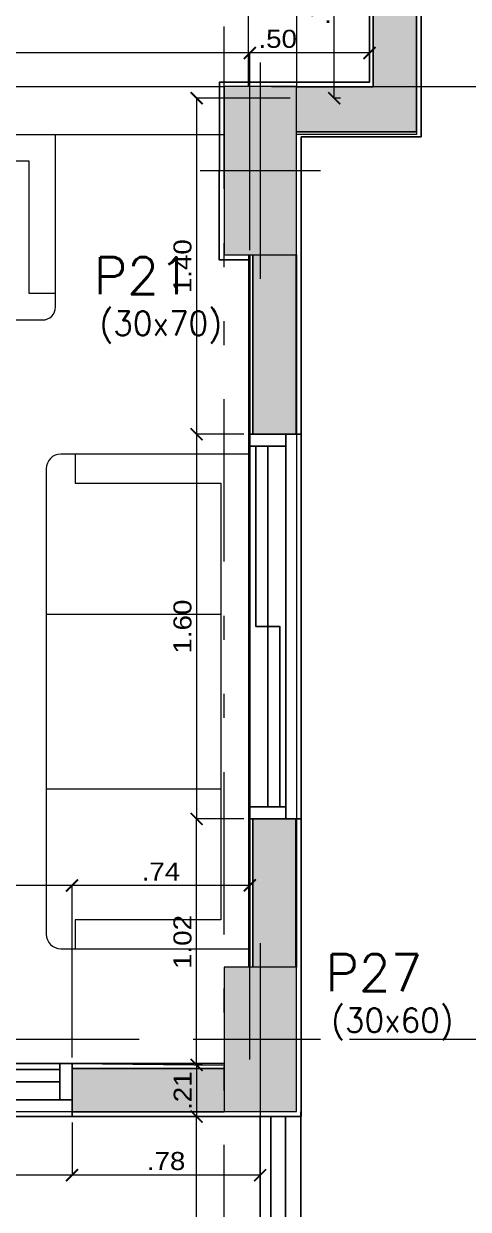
# Model space of a CAD drawing. Header units: metres. Extents: x 219 to 707, y -561 to -17.
# Drawn here: x 363.911 to 365.76, y -134.731 to -129.801 of the extents above; entities that cross this region are included whole.
import ezdxf
from ezdxf.enums import TextEntityAlignment as Align

# ---------------------------------------------------------------- set-up
doc = ezdxf.new("R2010")
doc.units = ezdxf.units.M
doc.linetypes.add('CYPE_RAYAPUNTOPUNTO', pattern=[0.45, 0.225, -0.075, 0, -0.075, 0, -0.075])
for name, color, linetype in [('A-Aberturas', 2, 'Continuous'), ('A-Balcon', 1, 'Continuous'), ('A-Muros', 4, 'Continuous'), ('A-Revoques', 1, 'Continuous'), ('Dr Ejes en bloque', 4, 'Continuous'), ('TCOTA', 1, 'Continuous')]:
    doc.layers.add(name, color=color, linetype=linetype)
for name, color, linetype, lineweight in [('A-Equipamiento', 251, 'Continuous', 5), ('COTAS_REPLANTEO', 7, 'CYPE_RAYAPUNTOPUNTO', 0), ('MUR_CARAS_HORMIGON', 1, 'Continuous', 20), ('PILAR_DIM', 253, 'Continuous', 0), ('PILAR_EJES', 1, 'Continuous', 0), ('PILAR_HORMIGON', 5, 'Continuous', 20), ('PILAR_REF', 253, 'Continuous', 0), ('VIG_CARAS', 253, 'Continuous', 9)]:
    doc.layers.add(name, color=color, linetype=linetype, lineweight=lineweight)
doc.layers.add('M4-Muro Hueco 22', color=42, linetype='Continuous', transparency=0.5)
doc.styles.add('1-50', font='arial.ttf', dxfattribs={"width": 1.1, "height": 0.075})
doc.styles.add('CYPETXT', font='romans', dxfattribs={"height": 0.2})
doc.dimstyles.new('1-50', dxfattribs={"dimscale": 0, "dimtxt": 0.075, "dimasz": 0.05, "dimexe": 0, "dimexo": 0.025, "dimgap": 0.02, "dimtad": 1, "dimzin": 4, "dimdsep": 46, "dimtxsty": '1-50', "dimblk": 'ARCHTICK', "dimcen": 0.09, "dimclrd": 256, "dimclre": 8, "dimclrt": 2, "dimadec": 0, "dimazin": 3, "dimtfac": 1, "dimtofl": 0, "dimtmove": 2, "dimatfit": 3, "dimldrblk": 'OPEN90', "dimfxl": 1, "dimtolj": 1, "dimtzin": 0, "dimlwd": 18, "dimlwe": 18, "dimarcsym": 0})

# ---------------------------------------------------------------- blocks, each defined once
blk = doc.blocks.new('A$Cdcc540ea')
for points in [[(-0.15, -0.1), (0, -0.1), (0, -0.15), (-0.15, -0.15), (-0.15, -0.1)], [(-0.15, -1.65), (0, -1.65), (0, -1.7), (-0.15, -1.7), (-0.15, -1.65)]]:
    blk.add_lwpolyline(points)
at = {"color": 1}
blk.add_lwpolyline([(-0.15, -1.65), (0, -1.65), (0, -0.15), (-0.15, -0.15)], close=True, dxfattribs=at)
for points in [[(-0.075, -0.9), (-0.075, -0.15), (-0.125, -0.15), (-0.125, -0.9)], [(-0.025, -1.65), (-0.025, -0.9), (-0.075, -0.9), (-0.075, -1.65)]]:
    blk.add_lwpolyline(points, close=True)
blk = doc.blocks.new('Sillon3c')
for p, q in [((1.65, 0.7), (0.05, 0.7)), ((0.55, 0.7), (0.55, 0.1)), ((1.15, 0.7), (1.15, 0.1)), ((0, 0.65), (0, 0)), ((1.7, 0), (1.7, 0.65)), ((0.1, 0.6), (0, 0.6)), ((0.1, 0.1), (0.1, 0.6)), ((1.6, 0.6), (1.6, 0.1)), ((1.7, 0.6), (1.6, 0.6)), ((1.6, 0.1), (0.1, 0.1)), ((0, 0), (1.7, 0))]:
    blk.add_line(p, q)
for centre, start, end in [((0.05, 0.65), 90, 180), ((1.65, 0.65), 0, 90)]:
    blk.add_arc(centre, 0.05, start, end)
blk = doc.blocks.new('Sillon2c')
for p, q in [((1.35, 0.7), (0.05, 0.7)), ((0.7, 0.7), (0.7, 0.1)), ((0, 0.65), (0, 0)), ((1.4, 0), (1.4, 0.65)), ((0, 0.6), (0.1, 0.6)), ((0.1, 0.6), (0.1, 0.1)), ((1.3, 0.6), (1.4, 0.6)), ((1.3, 0.1), (1.3, 0.6)), ((0.1, 0.1), (1.3, 0.1)), ((0, 0), (1.4, 0))]:
    blk.add_line(p, q)
for centre, start, end in [((0.05, 0.65), 90, 180), ((1.35, 0.65), 0, 90)]:
    blk.add_arc(centre, 0.05, start, end)
blk = doc.blocks.new('_ArchTick')
at = {"color": 0, "linetype": 'ByBlock', "const_width": 0.15}
blk.add_lwpolyline([(-0.5, -0.5), (0.5, 0.5)], dxfattribs=at)
blk = doc.blocks.new('*D167')
at = {"layer": 'Defpoints', "color": 0, "transparency": 16777216}
for p in [(361.7895, -129.9224), (361.7895, -130.7671), (364.8517, -130.7671)]:
    blk.add_point(p, dxfattribs=at)
at = {"layer": 'TCOTA', "color": 8, "lineweight": 18, "transparency": 16777216}
for p, q in [((361.7895, -130.7421), (361.7895, -129.9224)), ((364.8517, -130.7421), (364.8517, -129.9224))]:
    blk.add_line(p, q, dxfattribs=at)
at = {"layer": 'TCOTA', "lineweight": 18, "transparency": 16777216}
blk.add_line((364.8517, -129.9224), (361.7895, -129.9224), dxfattribs=at)
at = {"layer": 'TCOTA', "lineweight": 18, "transparency": 16777216, "xscale": 0.05, "yscale": 0.05, "zscale": 0.05, "rotation": 180}
blk.add_blockref('_ArchTick', (361.7895, -129.9224), dxfattribs=at)
at = {"layer": 'TCOTA', "lineweight": 18, "transparency": 16777216, "xscale": 0.05, "yscale": 0.05, "zscale": 0.05}
blk.add_blockref('_ArchTick', (364.8517, -129.9224), dxfattribs=at)
at = {"layer": 'TCOTA', "color": 2, "transparency": 16777216, "insert": (363.3206, -129.864), "char_height": 0.075, "attachment_point": 5, "style": '1-50'}
blk.add_mtext('\\A1;3.06', dxfattribs=at)
blk = doc.blocks.new('_Open90')
at = {"color": 0, "linetype": 'ByBlock', "lineweight": -2}
for p, q in [((0, 0), (-1, 0)), ((-0.5, 0.5), (0, 0)), ((0, 0), (-0.5, -0.5))]:
    blk.add_line(p, q, dxfattribs=at)
blk = doc.blocks.new('*D168')
at = {"layer": 'Defpoints', "color": 0, "transparency": 16777216}
for p in [(364.8517, -129.9224), (364.8517, -129.9493), (365.3498, -129.9493)]:
    blk.add_point(p, dxfattribs=at)
at = {"layer": 'TCOTA', "color": 8, "lineweight": 18, "transparency": 16777216}
for p, q in [((364.8517, -129.9243), (364.8517, -129.9224)), ((365.3498, -129.9243), (365.3498, -129.9224))]:
    blk.add_line(p, q, dxfattribs=at)
at = {"layer": 'TCOTA', "lineweight": 18, "transparency": 16777216}
blk.add_line((365.3498, -129.9224), (364.8517, -129.9224), dxfattribs=at)
at = {"layer": 'TCOTA', "lineweight": 18, "transparency": 16777216, "xscale": 0.05, "yscale": 0.05, "zscale": 0.05, "rotation": 180}
blk.add_blockref('_ArchTick', (364.8517, -129.9224), dxfattribs=at)
at = {"layer": 'TCOTA', "lineweight": 18, "transparency": 16777216, "xscale": 0.05, "yscale": 0.05, "zscale": 0.05}
blk.add_blockref('_ArchTick', (365.3498, -129.9224), dxfattribs=at)
at = {"layer": 'TCOTA', "color": 2, "transparency": 16777216, "insert": (364.9676, -129.8641), "char_height": 0.075, "attachment_point": 5, "style": '1-50'}
blk.add_mtext('\\A1;.50', dxfattribs=at)
blk = doc.blocks.new('*D169')
at = {"layer": 'Defpoints', "color": 0, "transparency": 16777216}
for p in [(365.2025, -129.3448), (365.3499, -129.3448), (365.2542, -130.1105)]:
    blk.add_point(p, dxfattribs=at)
at = {"layer": 'TCOTA', "color": 8, "lineweight": 18, "transparency": 16777216}
for p, q in [((365.3249, -129.3448), (365.2025, -129.3448)), ((365.2292, -130.1105), (365.2025, -130.1105))]:
    blk.add_line(p, q, dxfattribs=at)
at = {"layer": 'TCOTA', "lineweight": 18, "transparency": 16777216}
blk.add_line((365.2025, -130.1105), (365.2025, -129.3448), dxfattribs=at)
at = {"layer": 'TCOTA', "lineweight": 18, "transparency": 16777216, "xscale": 0.05, "yscale": 0.05, "zscale": 0.05}
for p, rotation in [((365.2025, -129.3448), 90), ((365.2025, -130.1105), 270)]:
    blk.add_blockref('_ArchTick', p, dxfattribs=dict(at, rotation=rotation))
at = {"layer": 'TCOTA', "color": 2, "transparency": 16777216, "insert": (365.145, -129.7276), "char_height": 0.075, "attachment_point": 5, "rotation": 90, "style": '1-50'}
blk.add_mtext('\\A1;.77', dxfattribs=at)
blk = doc.blocks.new('*D172')
at = {"layer": 'Defpoints', "color": 0, "transparency": 16777216}
for p in [(364.6303, -133.1079), (364.8517, -133.1079), (364.6479, -134.1307)]:
    blk.add_point(p, dxfattribs=at)
at = {"layer": 'TCOTA', "color": 8, "lineweight": 18, "transparency": 16777216}
for p, q in [((364.8267, -133.1079), (364.6303, -133.1079)), ((364.6229, -134.1307), (364.6303, -134.1307))]:
    blk.add_line(p, q, dxfattribs=at)
at = {"layer": 'TCOTA', "lineweight": 18, "transparency": 16777216}
blk.add_line((364.6303, -134.1307), (364.6303, -133.1079), dxfattribs=at)
at = {"layer": 'TCOTA', "lineweight": 18, "transparency": 16777216, "xscale": 0.05, "yscale": 0.05, "zscale": 0.05}
for p, rotation in [((364.6303, -133.1079), 90), ((364.6303, -134.1307), 270)]:
    blk.add_blockref('_ArchTick', p, dxfattribs=dict(at, rotation=rotation))
at = {"layer": 'TCOTA', "color": 2, "transparency": 16777216, "insert": (364.572, -133.6193), "char_height": 0.075, "attachment_point": 5, "rotation": 90, "style": '1-50'}
blk.add_mtext('\\A1;1.02', dxfattribs=at)
blk = doc.blocks.new('*D173')
at = {"layer": 'Defpoints', "color": 0, "transparency": 16777216}
for p in [(364.8517, -131.5079), (364.6303, -133.1079), (364.8517, -133.1079)]:
    blk.add_point(p, dxfattribs=at)
at = {"layer": 'TCOTA', "color": 8, "lineweight": 18, "transparency": 16777216}
for p, q in [((364.8267, -131.5079), (364.6303, -131.5079)), ((364.8267, -133.1079), (364.6303, -133.1079))]:
    blk.add_line(p, q, dxfattribs=at)
at = {"layer": 'TCOTA', "lineweight": 18, "transparency": 16777216}
blk.add_line((364.6303, -131.5079), (364.6303, -133.1079), dxfattribs=at)
at = {"layer": 'TCOTA', "lineweight": 18, "transparency": 16777216, "xscale": 0.05, "yscale": 0.05, "zscale": 0.05}
for p, rotation in [((364.6303, -131.5079), 90), ((364.6303, -133.1079), 270)]:
    blk.add_blockref('_ArchTick', p, dxfattribs=dict(at, rotation=rotation))
at = {"layer": 'TCOTA', "color": 2, "transparency": 16777216, "insert": (364.572, -132.3079), "char_height": 0.075, "attachment_point": 5, "rotation": 90, "style": '1-50'}
blk.add_mtext('\\A1;1.60', dxfattribs=at)
blk = doc.blocks.new('*D174')
at = {"layer": 'Defpoints', "color": 0, "transparency": 16777216}
for p in [(365.0448, -130.1105), (364.6303, -131.5079), (364.8517, -131.5079)]:
    blk.add_point(p, dxfattribs=at)
at = {"layer": 'TCOTA', "color": 8, "lineweight": 18, "transparency": 16777216}
for p, q in [((365.0198, -130.1105), (364.6303, -130.1105)), ((364.8267, -131.5079), (364.6303, -131.5079))]:
    blk.add_line(p, q, dxfattribs=at)
at = {"layer": 'TCOTA', "lineweight": 18, "transparency": 16777216}
blk.add_line((364.6303, -130.1105), (364.6303, -131.5079), dxfattribs=at)
at = {"layer": 'TCOTA', "lineweight": 18, "transparency": 16777216, "xscale": 0.05, "yscale": 0.05, "zscale": 0.05}
for p, rotation in [((364.6303, -130.1105), 90), ((364.6303, -131.5079), 270)]:
    blk.add_blockref('_ArchTick', p, dxfattribs=dict(at, rotation=rotation))
at = {"layer": 'TCOTA', "color": 2, "transparency": 16777216, "insert": (364.572, -130.8092), "char_height": 0.075, "attachment_point": 5, "rotation": 90, "style": '1-50'}
blk.add_mtext('\\A1;1.40', dxfattribs=at)
blk = doc.blocks.new('*D184')
at = {"layer": 'Defpoints', "color": 0, "transparency": 16777216}
for p in [(362.5121, -133.3841), (362.5121, -134.1254), (364.1121, -134.1254)]:
    blk.add_point(p, dxfattribs=at)
at = {"layer": 'TCOTA', "color": 8, "lineweight": 18, "transparency": 16777216}
for p, q in [((362.5121, -134.1004), (362.5121, -133.3841)), ((364.1121, -134.1004), (364.1121, -133.3841))]:
    blk.add_line(p, q, dxfattribs=at)
at = {"layer": 'TCOTA', "lineweight": 18, "transparency": 16777216}
blk.add_line((364.1121, -133.3841), (362.5121, -133.3841), dxfattribs=at)
at = {"layer": 'TCOTA', "lineweight": 18, "transparency": 16777216, "xscale": 0.05, "yscale": 0.05, "zscale": 0.05, "rotation": 180}
blk.add_blockref('_ArchTick', (362.5121, -133.3841), dxfattribs=at)
at = {"layer": 'TCOTA', "lineweight": 18, "transparency": 16777216, "xscale": 0.05, "yscale": 0.05, "zscale": 0.05}
blk.add_blockref('_ArchTick', (364.1121, -133.3841), dxfattribs=at)
at = {"layer": 'TCOTA', "color": 2, "transparency": 16777216, "insert": (363.3121, -133.3258), "char_height": 0.075, "attachment_point": 5, "style": '1-50'}
blk.add_mtext('\\A1;1.60', dxfattribs=at)
blk = doc.blocks.new('*D185')
at = {"layer": 'Defpoints', "color": 0, "transparency": 16777216}
for p in [(364.1121, -133.3841), (364.1121, -134.1254), (364.8517, -134.1327)]:
    blk.add_point(p, dxfattribs=at)
at = {"layer": 'TCOTA', "color": 8, "lineweight": 18, "transparency": 16777216}
for p, q in [((364.1121, -134.1004), (364.1121, -133.3841)), ((364.8517, -134.1077), (364.8517, -133.3841))]:
    blk.add_line(p, q, dxfattribs=at)
at = {"layer": 'TCOTA', "lineweight": 18, "transparency": 16777216}
blk.add_line((364.8517, -133.3841), (364.1121, -133.3841), dxfattribs=at)
at = {"layer": 'TCOTA', "lineweight": 18, "transparency": 16777216, "xscale": 0.05, "yscale": 0.05, "zscale": 0.05, "rotation": 180}
blk.add_blockref('_ArchTick', (364.1121, -133.3841), dxfattribs=at)
at = {"layer": 'TCOTA', "lineweight": 18, "transparency": 16777216, "xscale": 0.05, "yscale": 0.05, "zscale": 0.05}
blk.add_blockref('_ArchTick', (364.8517, -133.3841), dxfattribs=at)
at = {"layer": 'TCOTA', "color": 2, "transparency": 16777216, "insert": (364.4819, -133.3266), "char_height": 0.075, "attachment_point": 5, "style": '1-50'}
blk.add_mtext('\\A1;.74', dxfattribs=at)
blk = doc.blocks.new('*D188')
at = {"layer": 'Defpoints', "color": 0, "transparency": 16777216}
for p in [(364.6302, -134.1305), (364.6302, -134.3454), (364.6302, -134.3454)]:
    blk.add_point(p, dxfattribs=at)
at = {"layer": 'TCOTA', "color": 8, "lineweight": 18, "transparency": 16777216}
for p, q in [((364.6552, -134.1305), (364.6302, -134.1305)), ((364.6552, -134.3454), (364.6302, -134.3454))]:
    blk.add_line(p, q, dxfattribs=at)
at = {"layer": 'TCOTA', "lineweight": 18, "transparency": 16777216}
blk.add_line((364.6302, -134.1305), (364.6302, -134.3454), dxfattribs=at)
at = {"layer": 'TCOTA', "lineweight": 18, "transparency": 16777216, "xscale": 0.05, "yscale": 0.05, "zscale": 0.05}
for p, rotation in [((364.6302, -134.1305), 90), ((364.6302, -134.3454), 270)]:
    blk.add_blockref('_ArchTick', p, dxfattribs=dict(at, rotation=rotation))
at = {"layer": 'TCOTA', "color": 2, "transparency": 16777216, "insert": (364.5725, -134.2379), "char_height": 0.075, "attachment_point": 5, "rotation": 90, "style": '1-50'}
blk.add_mtext('\\A1;.21', dxfattribs=at)
blk = doc.blocks.new('*D189')
at = {"layer": 'Defpoints', "color": 0, "transparency": 16777216}
for p in [(364.6302, -134.3454), (364.6302, -134.3454), (364.6302, -135.526)]:
    blk.add_point(p, dxfattribs=at)
at = {"layer": 'TCOTA', "color": 8, "lineweight": 18, "transparency": 16777216}
for p, q in [((364.6552, -134.3454), (364.6302, -134.3454)), ((364.6552, -135.526), (364.6302, -135.526))]:
    blk.add_line(p, q, dxfattribs=at)
at = {"layer": 'TCOTA', "lineweight": 18, "transparency": 16777216}
blk.add_line((364.6302, -135.526), (364.6302, -134.3454), dxfattribs=at)
at = {"layer": 'TCOTA', "lineweight": 18, "transparency": 16777216, "xscale": 0.05, "yscale": 0.05, "zscale": 0.05}
for p, rotation in [((364.6302, -134.3454), 90), ((364.6302, -135.526), 270)]:
    blk.add_blockref('_ArchTick', p, dxfattribs=dict(at, rotation=rotation))
at = {"layer": 'TCOTA', "color": 2, "transparency": 16777216, "insert": (364.5719, -134.9357), "char_height": 0.075, "attachment_point": 5, "rotation": 90, "style": '1-50'}
blk.add_mtext('\\A1;1.18', dxfattribs=at)
blk = doc.blocks.new('*D191')
at = {"layer": 'Defpoints', "color": 0, "transparency": 16777216}
for p in [(362.5121, -134.3454), (364.1121, -134.3454), (362.5121, -134.5892)]:
    blk.add_point(p, dxfattribs=at)
at = {"layer": 'TCOTA', "color": 8, "lineweight": 18, "transparency": 16777216}
for p, q in [((362.5121, -134.3704), (362.5121, -134.5892)), ((364.1121, -134.3704), (364.1121, -134.5892))]:
    blk.add_line(p, q, dxfattribs=at)
at = {"layer": 'TCOTA', "lineweight": 18, "transparency": 16777216}
blk.add_line((364.1121, -134.5892), (362.5121, -134.5892), dxfattribs=at)
at = {"layer": 'TCOTA', "lineweight": 18, "transparency": 16777216, "xscale": 0.05, "yscale": 0.05, "zscale": 0.05, "rotation": 180}
blk.add_blockref('_ArchTick', (362.5121, -134.5892), dxfattribs=at)
at = {"layer": 'TCOTA', "lineweight": 18, "transparency": 16777216, "xscale": 0.05, "yscale": 0.05, "zscale": 0.05}
blk.add_blockref('_ArchTick', (364.1121, -134.5892), dxfattribs=at)
at = {"layer": 'TCOTA', "color": 2, "transparency": 16777216, "insert": (363.5869, -134.5309), "char_height": 0.075, "attachment_point": 5, "style": '1-50'}
blk.add_mtext('\\A1;1.60', dxfattribs=at)
blk = doc.blocks.new('*D192')
at = {"layer": 'Defpoints', "color": 0, "transparency": 16777216}
for p in [(364.1121, -134.3454), (364.8945, -134.3454), (364.1121, -134.5892)]:
    blk.add_point(p, dxfattribs=at)
at = {"layer": 'TCOTA', "color": 8, "lineweight": 18, "transparency": 16777216}
for p, q in [((364.1121, -134.3704), (364.1121, -134.5892)), ((364.8945, -134.3704), (364.8945, -134.5892))]:
    blk.add_line(p, q, dxfattribs=at)
at = {"layer": 'TCOTA', "lineweight": 18, "transparency": 16777216}
blk.add_line((364.8945, -134.5892), (364.1121, -134.5892), dxfattribs=at)
at = {"layer": 'TCOTA', "lineweight": 18, "transparency": 16777216, "xscale": 0.05, "yscale": 0.05, "zscale": 0.05, "rotation": 180}
blk.add_blockref('_ArchTick', (364.1121, -134.5892), dxfattribs=at)
at = {"layer": 'TCOTA', "lineweight": 18, "transparency": 16777216, "xscale": 0.05, "yscale": 0.05, "zscale": 0.05}
blk.add_blockref('_ArchTick', (364.8945, -134.5892), dxfattribs=at)
at = {"layer": 'TCOTA', "color": 2, "transparency": 16777216, "insert": (364.5033, -134.5309), "char_height": 0.075, "attachment_point": 5, "style": '1-50'}
blk.add_mtext('\\A1;.78', dxfattribs=at)
blk = doc.blocks.new('Ejes del pilar')
at = {"layer": 'PILAR_EJES'}
for p, q in [((0, -0.5), (0, 0.5)), ((-0.5, 0), (0.5, 0))]:
    blk.add_line(p, q, dxfattribs=at)
blk = doc.blocks.new('A$Ce77abe1e')
h = blk.add_hatch(color=253)
h.dxf.hatch_style = 1
h.paths.add_polyline_path([(-0.35, -0.1), (0.35, -0.1), (0.35, 0.1), (-0.35, 0.1)])
h.paths.add_polyline_path([(4.525, -0.1004), (5.325, -0.1004), (5.325, 0.0996), (4.525, 0.0996)])
h.paths.add_polyline_path([(4.7997, -3.6492), (5.4997, -3.6492), (5.4997, -3.3492), (4.7997, -3.3492)])
h.paths.add_polyline_path([(-0.8503, -3.5992), (-0.0503, -3.5992), (-0.0503, -3.3492), (-0.8503, -3.3492)])
h.paths.add_polyline_path([(-0.8508, -9.9381), (-0.1508, -9.9381), (-0.1508, -9.6381), (-0.8508, -9.6381)])
h.paths.add_polyline_path([(4.7992, -10.4381), (5.0992, -10.4381), (5.0992, -9.6381), (4.7992, -9.6381)])
h.paths.add_polyline_path([(-0.3511, -13.9003), (-0.0511, -13.9003), (-0.0511, -13.3003), (-0.3511, -13.3003)])
h.paths.add_polyline_path([(4.7989, -13.9003), (5.0989, -13.9003), (5.0989, -13.3003), (4.7989, -13.3003)])
h.paths.add_polyline_path([(10.048, -13.9003), (10.348, -13.9003), (10.348, -13.3003), (10.048, -13.3003)])
h.paths.add_polyline_path([(10.0492, -10.3381), (10.3992, -10.3381), (10.3992, -9.6381), (10.0492, -9.6381)])
h.paths.add_polyline_path([(13.0992, -10.3381), (13.3992, -10.3381), (13.3992, -9.6381), (13.0992, -9.6381)])
h.paths.add_polyline_path([(13.0989, -13.9003), (13.3989, -13.9003), (13.3989, -13.2003), (13.0989, -13.2003)])
h.paths.add_polyline_path([(17.7502, -13.9003), (18.4502, -13.9003), (18.4502, -13.6003), (17.7502, -13.6003)])
h.paths.add_polyline_path([(23.15, -13.9003), (23.45, -13.9003), (23.45, -13.3003), (23.15, -13.3003)])
h.paths.add_polyline_path([(23.15, -10.3381), (23.45, -10.3381), (23.45, -9.6381), (23.15, -9.6381)])
h.paths.add_polyline_path([(23.1497, -3.5519), (23.4497, -3.5519), (23.4497, -2.8519), (23.1497, -2.8519)])
h.paths.add_polyline_path([(22.85, -0.2), (23.45, -0.2), (23.45, 0.1), (22.85, 0.1)])
h.paths.add_polyline_path([(13.6997, -4.05), (13.9997, -4.05), (13.9997, -3.35), (13.6997, -3.35)])
h.paths.add_polyline_path([(16.4997, -4.0492), (16.7997, -4.0492), (16.7997, -3.3492), (16.4997, -3.3492)])
h.paths.add_polyline_path([(9.5497, -3.6492), (10.2497, -3.6492), (10.2497, -3.3492), (9.5497, -3.3492)])
h.paths.add_polyline_path([(9.55, -0.2), (10.25, -0.2), (10.25, 0.1), (9.55, 0.1)])
at = {"layer": 'PILAR_HORMIGON'}
h = blk.add_hatch(color=253, dxfattribs=at)
h.dxf.hatch_style = 1
h.paths.add_polyline_path([(13.6998, -0.1), (14.3998, -0.1), (14.3998, 0.1), (13.6998, 0.1)], flags=17)
h.paths.add_polyline_path([(23.15, -13.9003), (23.45, -13.9003), (23.45, -13.3003), (23.15, -13.3003)], flags=17)
h.paths.add_polyline_path([(17.7502, -13.9003), (18.4502, -13.9003), (18.4502, -13.6003), (17.7502, -13.6003)], flags=17)
h.paths.add_polyline_path([(13.0989, -13.9003), (13.3989, -13.9003), (13.3989, -13.2003), (13.0989, -13.2003)], flags=17)
h.paths.add_polyline_path([(10.048, -13.9003), (10.348, -13.9003), (10.348, -13.3003), (10.048, -13.3003)], flags=17)
h.paths.add_polyline_path([(4.7989, -13.9003), (5.0989, -13.9003), (5.0989, -13.3003), (4.7989, -13.3003)], flags=17)
h.paths.add_polyline_path([(-0.3511, -13.9003), (-0.0511, -13.9003), (-0.0511, -13.3003), (-0.3511, -13.3003)], flags=17)
h.paths.add_polyline_path([(23.15, -10.3381), (23.45, -10.3381), (23.45, -9.6381), (23.15, -9.6381)], flags=17)
h.paths.add_polyline_path([(13.0992, -10.3381), (13.3992, -10.3381), (13.3992, -9.6381), (13.0992, -9.6381)], flags=17)
h.paths.add_polyline_path([(10.0492, -10.3381), (10.3992, -10.3381), (10.3992, -9.6381), (10.0492, -9.6381)], flags=17)
h.paths.add_polyline_path([(4.7992, -10.4381), (5.0992, -10.4381), (5.0992, -9.6381), (4.7992, -9.6381)], flags=17)
h.paths.add_polyline_path([(-0.8508, -9.9381), (-0.1508, -9.9381), (-0.1508, -9.6381), (-0.8508, -9.6381)], flags=17)
h.paths.add_polyline_path([(23.1497, -3.5519), (23.4497, -3.5519), (23.4497, -2.8519), (23.1497, -2.8519)], flags=17)
h.paths.add_polyline_path([(16.4997, -4.0492), (16.7997, -4.0492), (16.7997, -3.3492), (16.4997, -3.3492)], flags=17)
h.paths.add_polyline_path([(13.6997, -4.05), (13.9997, -4.05), (13.9997, -3.35), (13.6997, -3.35)], flags=17)
h.paths.add_polyline_path([(9.5497, -3.6492), (10.2497, -3.6492), (10.2497, -3.3492), (9.5497, -3.3492)], flags=17)
h.paths.add_polyline_path([(4.7997, -3.6492), (5.4997, -3.6492), (5.4997, -3.3492), (4.7997, -3.3492)], flags=17)
h.paths.add_polyline_path([(-0.8503, -3.5992), (-0.0503, -3.5992), (-0.0503, -3.3492), (-0.8503, -3.3492)], flags=17)
h.paths.add_polyline_path([(22.85, -0.2), (23.45, -0.2), (23.45, 0.1), (22.85, 0.1)], flags=17)
h.paths.add_polyline_path([(16.5, -0.1), (17.2, -0.1), (17.2, 0.1), (16.5, 0.1)], flags=17)
h.paths.add_polyline_path([(9.55, -0.2), (10.25, -0.2), (10.25, 0.1), (9.55, 0.1)], flags=17)
h.paths.add_polyline_path([(4.525, -0.1004), (5.325, -0.1004), (5.325, 0.0996), (4.525, 0.0996)], flags=17)
h.paths.add_polyline_path([(-0.35, -0.1), (0.35, -0.1), (0.35, 0.1), (-0.35, 0.1)], flags=17)
h.paths.add_polyline_path([(16.4997, -4.0492), (16.7997, -4.0492), (16.7997, -3.3492), (16.4997, -3.3492)], flags=0)
h.paths.add_polyline_path([(13.6997, -4.05), (13.9997, -4.05), (13.9997, -3.35), (13.6997, -3.35)], flags=0)
h.paths.add_polyline_path([(16.5, -0.1), (17.2, -0.1), (17.2, 0.1), (16.5, 0.1)])
h.paths.add_polyline_path([(13.6998, -0.1), (14.3998, -0.1), (14.3998, 0.1), (13.6998, 0.1)])
h.paths.add_polyline_path([(13.6998, -0.1), (14.3998, -0.1), (14.3998, 0.1), (13.6998, 0.1)], flags=17)
h.paths.add_polyline_path([(23.15, -13.9003), (23.45, -13.9003), (23.45, -13.3003), (23.15, -13.3003)], flags=17)
h.paths.add_polyline_path([(17.7502, -13.9003), (18.4502, -13.9003), (18.4502, -13.6003), (17.7502, -13.6003)], flags=17)
h.paths.add_polyline_path([(13.0989, -13.9003), (13.3989, -13.9003), (13.3989, -13.2003), (13.0989, -13.2003)], flags=17)
h.paths.add_polyline_path([(10.048, -13.9003), (10.348, -13.9003), (10.348, -13.3003), (10.048, -13.3003)], flags=17)
h.paths.add_polyline_path([(4.7989, -13.9003), (5.0989, -13.9003), (5.0989, -13.3003), (4.7989, -13.3003)], flags=17)
h.paths.add_polyline_path([(-0.3511, -13.9003), (-0.0511, -13.9003), (-0.0511, -13.3003), (-0.3511, -13.3003)], flags=17)
h.paths.add_polyline_path([(23.15, -10.3381), (23.45, -10.3381), (23.45, -9.6381), (23.15, -9.6381)], flags=17)
h.paths.add_polyline_path([(13.0992, -10.3381), (13.3992, -10.3381), (13.3992, -9.6381), (13.0992, -9.6381)], flags=17)
h.paths.add_polyline_path([(10.0492, -10.3381), (10.3992, -10.3381), (10.3992, -9.6381), (10.0492, -9.6381)], flags=17)
h.paths.add_polyline_path([(4.7992, -10.4381), (5.0992, -10.4381), (5.0992, -9.6381), (4.7992, -9.6381)], flags=17)
h.paths.add_polyline_path([(-0.8508, -9.9381), (-0.1508, -9.9381), (-0.1508, -9.6381), (-0.8508, -9.6381)], flags=17)
h.paths.add_polyline_path([(23.1497, -3.5519), (23.4497, -3.5519), (23.4497, -2.8519), (23.1497, -2.8519)], flags=17)
h.paths.add_polyline_path([(16.4997, -4.0492), (16.7997, -4.0492), (16.7997, -3.3492), (16.4997, -3.3492)], flags=17)
h.paths.add_polyline_path([(13.6997, -4.05), (13.9997, -4.05), (13.9997, -3.35), (13.6997, -3.35)], flags=17)
h.paths.add_polyline_path([(9.5497, -3.6492), (10.2497, -3.6492), (10.2497, -3.3492), (9.5497, -3.3492)], flags=17)
h.paths.add_polyline_path([(4.7997, -3.6492), (5.4997, -3.6492), (5.4997, -3.3492), (4.7997, -3.3492)], flags=17)
h.paths.add_polyline_path([(-0.8503, -3.5992), (-0.0503, -3.5992), (-0.0503, -3.3492), (-0.8503, -3.3492)], flags=17)
h.paths.add_polyline_path([(22.85, -0.2), (23.45, -0.2), (23.45, 0.1), (22.85, 0.1)], flags=17)
h.paths.add_polyline_path([(16.5, -0.1), (17.2, -0.1), (17.2, 0.1), (16.5, 0.1)], flags=17)
h.paths.add_polyline_path([(9.55, -0.2), (10.25, -0.2), (10.25, 0.1), (9.55, 0.1)], flags=17)
h.paths.add_polyline_path([(4.525, -0.1004), (5.325, -0.1004), (5.325, 0.0996), (4.525, 0.0996)], flags=17)
h.paths.add_polyline_path([(-0.35, -0.1), (0.35, -0.1), (0.35, 0.1), (-0.35, 0.1)], flags=17)
at = {"layer": 'MUR_CARAS_HORMIGON'}
blk.add_lwpolyline([(23.45, -3.3492), (23.95, -3.3492), (23.95, -9.8381), (23.45, -9.8381)], dxfattribs=at)
at = {"layer": 'PILAR_HORMIGON'}
for points in [[(23.15, -10.3381), (23.45, -10.3381), (23.45, -9.6381), (23.15, -9.6381), (23.15, -10.3381)], [(23.15, -10.3381), (23.45, -10.3381), (23.45, -9.6381), (23.15, -9.6381), (23.15, -10.3381)], [(23.15, -13.9003), (23.45, -13.9003), (23.45, -13.3003), (23.15, -13.3003), (23.15, -13.9003)], [(23.15, -13.9003), (23.45, -13.9003), (23.45, -13.3003), (23.15, -13.3003), (23.15, -13.9003)]]:
    blk.add_lwpolyline(points, close=True, dxfattribs=at)
at = {"layer": 'VIG_CARAS'}
for points in [[(23.2497, -3.5519), (23.2497, -9.6381)], [(23.4497, -3.5519), (23.4497, -9.6381)], [(13.3992, -9.6381), (23.15, -9.6381)], [(13.3992, -9.8381), (23.15, -9.8381)], [(23.25, -10.3381), (23.25, -13.3003)], [(23.45, -10.3381), (23.45, -13.3003)], [(18.4502, -13.7003), (23.15, -13.7003)], [(18.4502, -13.9003), (23.15, -13.9003)]]:
    blk.add_lwpolyline(points, dxfattribs=at)
at = {"layer": 'PILAR_EJES', "xscale": 0.5}
for p, yscale in [((23.3, -9.9881), 0.9000000000000001), ((23.3, -9.9881), 0.9000000000000001), ((23.3, -13.6003), 0.8)]:
    blk.add_blockref('Ejes del pilar', p, dxfattribs=dict(at, yscale=yscale))
at = {"layer": 'PILAR_DIM', "lineweight": 0, "style": 'CYPETXT', "width": 0.882521}
for s, p, p2 in [('(30x70)', (22.6315, -10.6731), (23.14, -10.6731)), ('(30x70)', (22.6315, -10.6731), (23.14, -10.6731)), ('(30x60)', (23.5948, -13.5713), (24.1033, -13.5713)), ('(30x60)', (23.5948, -13.5713), (24.1033, -13.5713))]:
    blk.add_text(s, height=0.1, dxfattribs=at).set_placement(p, p2, align=Align.FIT)
at = {"layer": 'PILAR_REF', "style": 'CYPETXT'}
for s, width, p, p2 in [('P21', 1.060755, (22.6075, -10.5019), (23.0103, -10.5019)), ('P27', 0.951021, (23.5708, -13.4), (23.9736, -13.4))]:
    blk.add_text(s, height=0.15333, dxfattribs=dict(at, width=width)).set_placement(p, p2, align=Align.FIT)
blk = doc.blocks.new('DSADADASDAS')
at = {"layer": 'COTAS_REPLANTEO', "ltscale": 3}
for p, q in [((139.0277, 125.9327, -0.525), (139.0277, 146.4778, -0.525)), ((110.0984, 134.1088, -0.525), (141.6696, 134.1088, -0.525)), ((110.0984, 130.1466, -0.525), (141.6696, 130.1466, -0.525))]:
    blk.add_line(p, q, dxfattribs=at)

msp = doc.modelspace()

# ---------------------------------------------------------------- hatches: boundary and pattern name
at = {"layer": 'M4-Muro Hueco 22', "transparency": 33554687}
h = msp.add_hatch(color=256, dxfattribs=at)
h.dxf.hatch_style = 1
h.paths.add_polyline_path([(360.1686, -134.1454), (360.0461, -134.1454), (360.0461, -134.3254), (360.1686, -134.3254)])
h.paths.add_polyline_path([(355.5854, -134.1454), (354.9945, -134.1454), (354.9945, -134.3254), (355.5854, -134.3254)])
h.paths.add_polyline_path([(354.6945, -134.1454), (354.1119, -134.1454), (354.1119, -134.3254), (354.6945, -134.3254)])
h.paths.add_polyline_path([(365.5449, -129.3448), (365.3649, -129.3448), (365.3648, -130.0633), (365.0448, -130.0633), (365.0448, -130.2505), (365.5448, -130.2505)])
h.paths.add_polyline_path([(365.0448, -130.7633), (364.8648, -130.7633), (364.8648, -131.5079), (365.0448, -131.5079)])
h.paths.add_polyline_path([(364.7452, -134.1454), (364.1121, -134.1454), (364.1121, -134.3254), (364.7452, -134.3254)])
h.paths.add_polyline_path([(365.0448, -133.1079), (364.8648, -133.1079), (364.8648, -133.7258), (365.0448, -133.7258)])
h.paths.add_polyline_path([(362.5121, -134.1454), (360.7686, -134.1454), (360.7686, -134.3254), (362.5121, -134.3254)])
h.paths.add_polyline_path([(358.7461, -134.3254), (358.7461, -134.1454), (357.9558, -134.1454), (357.7958, -134.1454), (357.1854, -134.1454), (357.1854, -134.3254)])

# ---------------------------------------------------------------- linework, layer by layer
at = {"layer": 'A-Aberturas'}
for p, q in [((365.0648, -133.1079), (365.0648, -131.5079)), ((362.5121, -134.3454), (364.1121, -134.3454))]:
    msp.add_line(p, q, dxfattribs=at)
at = {"layer": 'A-Balcon', "transparency": 33554687}
for points in [[(365.0645, -134.326), (365.0645, -135.696), (361.3704, -135.696), (361.3704, -134.3454)], [(361.4354, -134.3454), (361.4354, -135.631), (364.9995, -135.631), (364.9995, -134.3454)], [(361.4954, -134.3454), (361.4954, -135.571), (364.9395, -135.571), (364.9395, -134.3454)], [(361.5404, -134.3454), (361.5404, -135.526), (364.8945, -135.526), (364.8945, -134.3454)]]:
    msp.add_lwpolyline(points, dxfattribs=at)
at = {"layer": 'A-Muros', "transparency": 33554687}
for p, q in [((365.3649, -129.3448), (365.3648, -130.0618)), ((365.5448, -130.2505), (365.5449, -129.3448)), ((365.3648, -130.0633), (365.0451, -130.0633)), ((365.0448, -130.2505), (365.5448, -130.2505)), ((365.0448, -131.5079), (365.0448, -130.7633)), ((364.8648, -133.7258), (364.8648, -133.1079)), ((365.0426, -133.7258), (365.0426, -133.1079)), ((364.1121, -134.3254), (364.7445, -134.3258))]:
    msp.add_line(p, q, dxfattribs=at)
at = {"layer": 'A-Muros'}
for p, q in [((364.8648, -131.5079), (365.0448, -131.5079)), ((365.0426, -133.1079), (364.8648, -133.1079)), ((364.1121, -134.1454), (364.1121, -134.3254))]:
    msp.add_line(p, q, dxfattribs=at)
at = {"layer": 'A-Muros', "transparency": 33554687}
for points in [[(364.8648, -131.5079), (364.8648, -130.7633)], [(364.1121, -134.1454), (364.7445, -134.1454)]]:
    msp.add_lwpolyline(points, dxfattribs=at)
at = {"layer": 'A-Revoques', "transparency": 33554687}
for p, q in [((365.5649, -129.3448), (365.5648, -130.2705)), ((365.5648, -130.2705), (365.0648, -130.2705)), ((365.0648, -130.2705), (365.0648, -131.5079)), ((364.8517, -131.5079), (364.8517, -130.7633)), ((365.0648, -131.5079), (364.8517, -131.5079)), ((364.8517, -133.7258), (364.8517, -133.1079)), ((364.8517, -133.1079), (365.0648, -133.1079)), ((365.0648, -133.1079), (365.0648, -134.3454)), ((364.1121, -134.3454), (364.1121, -134.1254)), ((364.1121, -134.1254), (364.7445, -134.1316)), ((365.0648, -134.3454), (364.1121, -134.3454))]:
    msp.add_line(p, q, dxfattribs=at)
msp.add_lwpolyline([(365.3499, -129.3448), (365.3495, -130.0433), (364.7257, -130.0433), (364.7248, -130.7831), (364.8517, -130.7833), (364.8517, -131.5067)], dxfattribs=at)

# ---------------------------------------------------------------- block references
msp.add_blockref('A$Ce77abe1e', (341.5956, -120.4237))
at = {"layer": 'A-Aberturas', "transparency": 33554687}
msp.add_blockref('A$Cdcc540ea', (365.0017, -131.4079), dxfattribs=at)
at = {"layer": 'A-Aberturas', "transparency": 33554687, "rotation": 270}
msp.add_blockref('A$Cdcc540ea', (364.2121, -134.2754), dxfattribs=at)
at = {"layer": 'A-Equipamiento', "transparency": 33554687}
for name, p, xscale, yscale, zscale, rotation in [('Sillon2c', (364.0438, -130.2628), 1.099999999999994, 1.099999999999994, 1.099999999999994, 180), ('Sillon3c', (364.8517, -133.6477), 1.209999999999996, 1.209999999999996, 1.209999999999996, 90)]:
    msp.add_blockref(name, p, dxfattribs=dict(at, xscale=xscale, yscale=yscale, zscale=zscale, rotation=rotation))
at = {"layer": 'Dr Ejes en bloque'}
msp.add_blockref('DSADADASDAS', (225.7179, -264.1705, 0.525), dxfattribs=at)

# ---------------------------------------------------------------- dimensions: what is measured, and where the dimension line sits
at = {"layer": 'TCOTA'}
for base, p1, p2, picture, middle in [((365.2025, -129.3448), (365.2542, -130.1105), (365.3499, -129.3448), '*D169', (365.145, -129.7276)), ((364.6303, -131.5079), (365.0448, -130.1105), (364.8517, -131.5079), '*D174', (364.572, -130.8092)), ((364.6303, -133.1079), (364.8517, -131.5079), (364.8517, -133.1079), '*D173', (364.572, -132.3079)), ((364.6303, -133.1079), (364.6479, -134.1307), (364.8517, -133.1079), '*D172', (364.572, -133.6193)), ((364.6302, -134.3454), (364.6302, -134.1305), (364.6302, -134.3454), '*D188', (364.5725, -134.2379)), ((364.6302, -134.3454), (364.6302, -135.526), (364.6302, -134.3454), '*D189', (364.5719, -134.9357))]:
    dim = msp.add_linear_dim(base=base, p1=p1, p2=p2, angle=90, dimstyle='1-50', override={"dimscale": 1}, dxfattribs=at)
    dim.commit()
    dim.dimension.update_dxf_attribs({"geometry": picture, "text_midpoint": middle})
for base, p1, p2, picture, middle in [((361.7895, -129.9224), (364.8517, -130.7671), (361.7895, -130.7671), '*D167', (363.3206, -129.864)), ((362.5121, -133.3841), (364.1121, -134.1254), (362.5121, -134.1254), '*D184', (363.3121, -133.3258)), ((364.1121, -133.3841), (364.8517, -134.1327), (364.1121, -134.1254), '*D185', (364.4819, -133.3266)), ((364.1121, -134.5892), (364.8945, -134.3454), (364.1121, -134.3454), '*D192', (364.5033, -134.5309))]:
    dim = msp.add_linear_dim(base=base, p1=p1, p2=p2, dimstyle='1-50', override={"dimscale": 1}, dxfattribs=at)
    dim.commit()
    dim.dimension.update_dxf_attribs({"geometry": picture, "text_midpoint": middle})
for base, p1, p2, picture, middle in [((364.8517, -129.9224), (365.3498, -129.9493), (364.8517, -129.9493), '*D168', (364.9676, -129.8641)), ((362.5121, -134.5892), (364.1121, -134.3454), (362.5121, -134.3454), '*D191', (363.5869, -134.5309))]:
    dim = msp.add_linear_dim(base=base, p1=p1, p2=p2, dimstyle='1-50', override={"dimscale": 1}, dxfattribs=at)
    dim.commit()
    dim.dimension.update_dxf_attribs({"geometry": picture, "text_midpoint": middle, "dimtype": 160})

doc.saveas('drawing.dxf')
